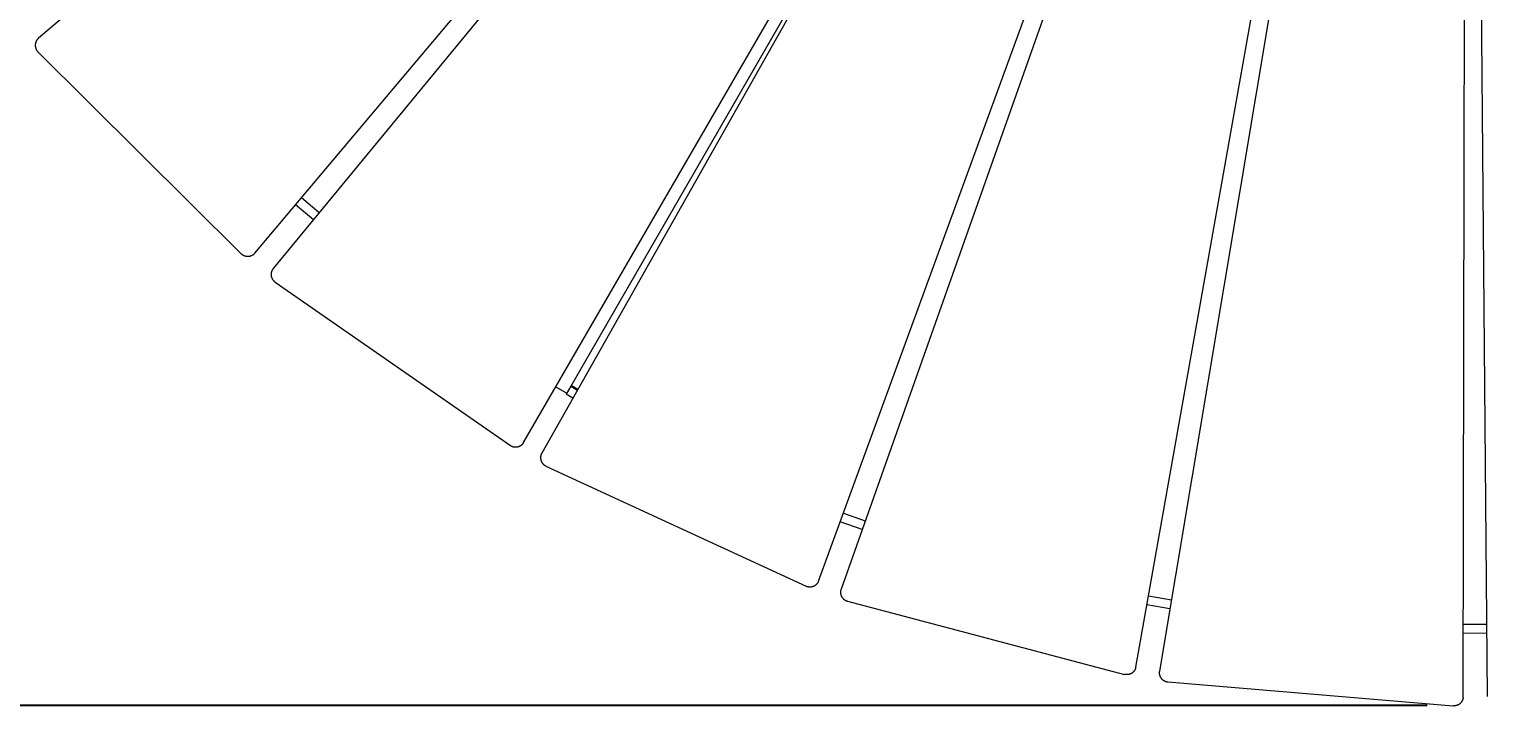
# Model space of a CAD drawing. Header units: inches. Extents: x -4 to 200, y 0 to 129.
# Drawn here: x 13.19 to 38.07, y 0.01 to 11.55 of the extents above; entities that cross this region are included whole.
import ezdxf

# ---------------------------------------------------------------- set-up
doc = ezdxf.new("R2010")
doc.units = ezdxf.units.IN
doc.layers.add('ZANO_R', color=7, linetype='Continuous', lineweight=0)
doc.layers.add('ZANO_W', color=1, linetype='Continuous', lineweight=0)
doc.styles.get("Standard").update_dxf_attribs({"font": 'arial.ttf'})
doc.dimstyles.new('amerykanie', dxfattribs={"dimtxt": 50, "dimasz": 50, "dimexe": 0.5, "dimexo": 0.5, "dimgap": 1, "dimtad": 1, "dimdec": 0, "dimzin": 0, "dimlunit": 5, "dimtxsty": 'Standard', "dimcen": 0.09, "dimclrd": 1, "dimclre": 1, "dimclrt": 1, "dimazin": 0, "dimtfac": 1, "dimtdec": 0, "dimtmove": 0, "dimatfit": 3, "dimfxl": 1, "dimtzin": 0, "dimarcsym": 1})

# ---------------------------------------------------------------- blocks, each defined once
blk = doc.blocks.new('*D371')
at = {"layer": 'ZANO_W', "color": 1, "lineweight": -2}
for p, q in [((37.52, 64.664), (-0.453, 64.664)), ((0.047, 63.664), (0.047, 1.018)), ((37.045, 0.018), (-0.453, 0.018))]:
    blk.add_line(p, q, dxfattribs=at)
at = {"layer": 'ZANO_W', "color": 1}
for points in [[(0.214, 63.664), (-0.12, 63.664), (0.047, 64.664)], [(-0.12, 1.018), (0.214, 1.018), (0.047, 0.018)]]:
    blk.add_solid(points, dxfattribs=at)
at = {"layer": 'ZANO_W', "color": 1, "insert": (-1.293, 32.341), "char_height": 1.625, "attachment_point": 5, "rotation": 90}
blk.add_mtext('64 5/8', dxfattribs=at)

msp = doc.modelspace()

# ---------------------------------------------------------------- linework, layer by layer
at = {"layer": 'ZANO_R'}
for p, q in [((27.31951, 23.33385), (13.34586, 11.39922)), ((17.03879, 7.7326), (28.87323, 21.7912)), ((29.04093, 21.6515), (17.352, 7.47169)), ((21.62552, 4.50203), (30.83893, 20.40208)), ((30.98479, 20.31793), (21.93573, 4.32377)), ((26.66001, 2.14133), (32.97242, 19.39971)), ((33.17779, 19.32579), (27.04357, 2.00327)), ((32.07505, 0.67435), (35.29468, 18.76668)), ((35.50976, 18.72954), (32.47675, 0.605)), ((29.92867, 18.45125), (22.36235, 5.34598)), ((37.66256, 0.16997), (37.69158, 18.54651)), ((37.90984, 18.54729), (38.0702, 0.17142)), ((13.29072, 11.28427), (13.29065, 11.27889)), ((13.29065, 11.27889), (13.29076, 11.27352)), ((13.29098, 11.28964), (13.29072, 11.28427)), ((13.29076, 11.27352), (13.29105, 11.26815)), ((13.29142, 11.295), (13.29098, 11.28964)), ((13.29105, 11.26815), (13.29153, 11.26279)), ((13.29204, 11.30035), (13.29142, 11.295)), ((13.29153, 11.26279), (13.29219, 11.25745)), ((13.29284, 11.30566), (13.29204, 11.30035)), ((13.29219, 11.25745), (13.29303, 11.25214)), ((13.29383, 11.31095), (13.29284, 11.30566)), ((13.29303, 11.25214), (13.29406, 11.24686)), ((13.29499, 11.3162), (13.29383, 11.31095)), ((13.29406, 11.24686), (13.29526, 11.24162)), ((13.29634, 11.32141), (13.29499, 11.3162)), ((13.29526, 11.24162), (13.29664, 11.23642)), ((13.29786, 11.32657), (13.29634, 11.32141)), ((13.29664, 11.23642), (13.2982, 11.23127)), ((13.29955, 11.33167), (13.29786, 11.32657)), ((13.2982, 11.23127), (13.29993, 11.22618)), ((13.30142, 11.33671), (13.29955, 11.33167)), ((13.29993, 11.22618), (13.30184, 11.22115)), ((13.30346, 11.34169), (13.30142, 11.33671)), ((13.30184, 11.22115), (13.30391, 11.21619)), ((13.30567, 11.34659), (13.30346, 11.34169)), ((13.30391, 11.21619), (13.30616, 11.2113)), ((13.30805, 11.35142), (13.30567, 11.34659)), ((13.30616, 11.2113), (13.30857, 11.20649)), ((13.31059, 11.35616), (13.30805, 11.35142)), ((13.30857, 11.20649), (13.31114, 11.20177)), ((13.31328, 11.36081), (13.31059, 11.35616)), ((13.31114, 11.20177), (13.31387, 11.19714)), ((13.31614, 11.36537), (13.31328, 11.36081)), ((13.31387, 11.19714), (13.31676, 11.1926)), ((13.31915, 11.36983), (13.31614, 11.36537)), ((13.32231, 11.37418), (13.31915, 11.36983)), ((13.32562, 11.37842), (13.32231, 11.37418)), ((13.32907, 11.38254), (13.32562, 11.37842)), ((13.33266, 11.38655), (13.32907, 11.38254)), ((13.33638, 11.39043), (13.33266, 11.38655)), ((13.33946, 11.39345), (13.33638, 11.39043)), ((13.34262, 11.39638), (13.33946, 11.39345)), ((13.34586, 11.39922), (13.34262, 11.39638)), ((13.31676, 11.1926), (13.3198, 11.18817)), ((13.3198, 11.18817), (13.32299, 11.18384)), ((13.32299, 11.18384), (13.32633, 11.17962)), ((13.32633, 11.17962), (13.32981, 11.17552)), ((13.32981, 11.17552), (13.33343, 11.17154)), ((13.33343, 11.17154), (13.33718, 11.16769)), ((13.33718, 11.16769), (16.80732, 7.72226)), ((18.0371, 8.30279), (17.73234, 8.55649)), ((18.13729, 8.42432), (17.83377, 8.67699)), ((16.8112, 7.71854), (16.80732, 7.72226)), ((16.81521, 7.71495), (16.8112, 7.71854)), ((16.81933, 7.7115), (16.81521, 7.71495)), ((17.02223, 7.71569), (17.01813, 7.71221)), ((17.02621, 7.7193), (17.02223, 7.71569)), ((17.03006, 7.72306), (17.02621, 7.7193)), ((17.03006, 7.72306), (17.03306, 7.72616)), ((17.03306, 7.72616), (17.03597, 7.72934)), ((17.03597, 7.72934), (17.03879, 7.7326)), ((16.82357, 7.70819), (16.81933, 7.7115)), ((16.82792, 7.70503), (16.82357, 7.70819)), ((16.83238, 7.70202), (16.82792, 7.70503)), ((16.83694, 7.69916), (16.83238, 7.70202)), ((16.84159, 7.69646), (16.83694, 7.69916)), ((16.84633, 7.69393), (16.84159, 7.69646)), ((16.85116, 7.69155), (16.84633, 7.69393)), ((16.85606, 7.68934), (16.85116, 7.69155)), ((16.86104, 7.6873), (16.85606, 7.68934)), ((16.86608, 7.68543), (16.86104, 7.6873)), ((16.87118, 7.68374), (16.86608, 7.68543)), ((16.87634, 7.68222), (16.87118, 7.68374)), ((16.88155, 7.68087), (16.87634, 7.68222)), ((16.8868, 7.67971), (16.88155, 7.68087)), ((16.89209, 7.67872), (16.8868, 7.67971)), ((16.8974, 7.67792), (16.89209, 7.67872)), ((16.90275, 7.67729), (16.8974, 7.67792)), ((16.90811, 7.67686), (16.90275, 7.67729)), ((16.91348, 7.6766), (16.90811, 7.67686)), ((16.91886, 7.67653), (16.91348, 7.6766)), ((16.92423, 7.67664), (16.91886, 7.67653)), ((16.9296, 7.67693), (16.92423, 7.67664)), ((16.93496, 7.67741), (16.9296, 7.67693)), ((16.9403, 7.67807), (16.93496, 7.67741)), ((16.94561, 7.67891), (16.9403, 7.67807)), ((16.95089, 7.67994), (16.94561, 7.67891)), ((16.95613, 7.68114), (16.95089, 7.67994)), ((16.96133, 7.68252), (16.95613, 7.68114)), ((16.96648, 7.68408), (16.96133, 7.68252)), ((16.97157, 7.68581), (16.96648, 7.68408)), ((16.9766, 7.68771), (16.97157, 7.68581)), ((16.98156, 7.68979), (16.9766, 7.68771)), ((16.98645, 7.69203), (16.98156, 7.68979)), ((16.99125, 7.69444), (16.98645, 7.69203)), ((16.99598, 7.69702), (16.99125, 7.69444)), ((17.00061, 7.69975), (16.99598, 7.69702)), ((17.00515, 7.70264), (17.00061, 7.69975)), ((17.00958, 7.70568), (17.00515, 7.70264)), ((17.01391, 7.70887), (17.00958, 7.70568)), ((17.01813, 7.71221), (17.01391, 7.70887)), ((17.3467, 7.46489), (17.34419, 7.46138)), ((17.3493, 7.46832), (17.3467, 7.46489)), ((17.352, 7.47169), (17.3493, 7.46832)), ((17.31608, 7.37572), (17.31603, 7.37034)), ((17.31603, 7.37034), (17.31616, 7.36496)), ((17.31632, 7.38109), (17.31608, 7.37572)), ((17.31616, 7.36496), (17.31648, 7.35959)), ((17.31674, 7.38645), (17.31632, 7.38109)), ((17.31648, 7.35959), (17.31698, 7.35424)), ((17.31734, 7.3918), (17.31674, 7.38645)), ((17.31698, 7.35424), (17.31766, 7.34891)), ((17.31812, 7.39712), (17.31734, 7.3918)), ((17.31766, 7.34891), (17.31852, 7.3436)), ((17.31909, 7.40241), (17.31812, 7.39712)), ((17.31852, 7.3436), (17.31956, 7.33832)), ((17.32023, 7.40766), (17.31909, 7.40241)), ((17.31956, 7.33832), (17.32078, 7.33308)), ((17.32156, 7.41288), (17.32023, 7.40766)), ((17.32078, 7.33308), (17.32218, 7.32789)), ((17.32306, 7.41804), (17.32156, 7.41288)), ((17.32218, 7.32789), (17.32376, 7.32275)), ((17.32474, 7.42315), (17.32306, 7.41804)), ((17.32376, 7.32275), (17.32551, 7.31766)), ((17.32659, 7.4282), (17.32474, 7.42315)), ((17.32551, 7.31766), (17.32744, 7.31264)), ((17.32861, 7.43318), (17.32659, 7.4282)), ((17.32744, 7.31264), (17.32953, 7.30769)), ((17.3308, 7.4381), (17.32861, 7.43318)), ((17.32953, 7.30769), (17.3318, 7.30281)), ((17.33316, 7.44293), (17.3308, 7.4381)), ((17.3318, 7.30281), (17.33422, 7.29801)), ((17.33568, 7.44768), (17.33316, 7.44293)), ((17.33422, 7.29801), (17.33681, 7.2933)), ((17.33836, 7.45234), (17.33568, 7.44768)), ((17.33681, 7.2933), (17.33956, 7.28868)), ((17.3412, 7.45691), (17.33836, 7.45234)), ((17.33956, 7.28868), (17.34247, 7.28415)), ((17.34419, 7.46138), (17.3412, 7.45691)), ((17.34247, 7.28415), (17.34553, 7.27973)), ((17.34553, 7.27973), (17.34874, 7.27541)), ((17.34874, 7.27541), (17.35209, 7.2712)), ((17.35209, 7.2712), (17.35558, 7.26712)), ((17.35558, 7.26712), (17.35922, 7.26315)), ((17.35922, 7.26315), (17.36298, 7.25931)), ((17.36298, 7.25931), (17.36688, 7.2556)), ((17.36688, 7.2556), (17.3709, 7.25203)), ((17.3709, 7.25203), (17.37503, 7.24859)), ((17.37503, 7.24859), (17.37929, 7.2453)), ((17.37929, 7.2453), (17.38365, 7.24216)), ((17.38365, 7.24216), (21.39937, 4.45166)), ((22.43995, 5.48041), (22.55315, 5.41506)), ((22.17667, 5.45318), (22.36235, 5.34598)), ((22.36127, 5.34661), (22.35047, 5.3279)), ((22.35047, 5.3279), (22.35076, 5.32773)), ((22.42952, 5.46414), (22.35076, 5.32773)), ((22.46659, 5.26206), (22.35076, 5.32773)), ((22.42952, 5.46414), (22.54415, 5.39914)), ((21.60872, 4.47837), (21.60514, 4.47435)), ((21.61215, 4.48251), (21.60872, 4.47837)), ((21.61544, 4.48676), (21.61215, 4.48251)), ((21.61859, 4.49112), (21.61544, 4.48676)), ((21.61859, 4.49112), (21.621, 4.4947)), ((21.621, 4.4947), (21.62331, 4.49833)), ((21.62331, 4.49833), (21.62552, 4.50203)), ((21.40384, 4.44867), (21.39937, 4.45166)), ((21.4084, 4.44583), (21.40384, 4.44867)), ((21.41307, 4.44315), (21.4084, 4.44583)), ((21.41782, 4.44063), (21.41307, 4.44315)), ((21.42265, 4.43827), (21.41782, 4.44063)), ((21.42756, 4.43608), (21.42265, 4.43827)), ((21.43255, 4.43406), (21.42756, 4.43608)), ((21.4376, 4.43221), (21.43255, 4.43406)), ((21.44271, 4.43053), (21.4376, 4.43221)), ((21.44787, 4.42903), (21.44271, 4.43053)), ((21.45308, 4.42771), (21.44787, 4.42903)), ((21.45834, 4.42656), (21.45308, 4.42771)), ((21.46363, 4.42559), (21.45834, 4.42656)), ((21.46895, 4.42481), (21.46363, 4.42559)), ((21.47429, 4.42421), (21.46895, 4.42481)), ((21.47966, 4.42379), (21.47429, 4.42421)), ((21.48503, 4.42355), (21.47966, 4.42379)), ((21.49041, 4.4235), (21.48503, 4.42355)), ((21.49578, 4.42363), (21.49041, 4.4235)), ((21.50115, 4.42395), (21.49578, 4.42363)), ((21.50651, 4.42445), (21.50115, 4.42395)), ((21.51184, 4.42513), (21.50651, 4.42445)), ((21.51715, 4.42599), (21.51184, 4.42513)), ((21.52243, 4.42703), (21.51715, 4.42599)), ((21.52766, 4.42825), (21.52243, 4.42703)), ((21.53286, 4.42966), (21.52766, 4.42825)), ((21.538, 4.43123), (21.53286, 4.42966)), ((21.54308, 4.43298), (21.538, 4.43123)), ((21.54811, 4.43491), (21.54308, 4.43298)), ((21.55306, 4.437), (21.54811, 4.43491)), ((21.55794, 4.43927), (21.55306, 4.437)), ((21.56274, 4.44169), (21.55794, 4.43927)), ((21.56745, 4.44428), (21.56274, 4.44169)), ((21.57207, 4.44703), (21.56745, 4.44428)), ((21.5766, 4.44994), (21.57207, 4.44703)), ((21.58102, 4.453), (21.5766, 4.44994)), ((21.58534, 4.45621), (21.58102, 4.453)), ((21.58954, 4.45956), (21.58534, 4.45621)), ((21.59363, 4.46305), (21.58954, 4.45956)), ((21.5976, 4.46669), (21.59363, 4.46305)), ((21.60144, 4.47045), (21.5976, 4.46669)), ((21.60514, 4.47435), (21.60144, 4.47045)), ((21.91535, 4.24983), (21.91532, 4.24446)), ((21.91532, 4.24446), (21.91547, 4.23908)), ((21.91557, 4.25521), (21.91535, 4.24983)), ((21.91547, 4.23908), (21.91581, 4.23371)), ((21.91597, 4.26057), (21.91557, 4.25521)), ((21.91581, 4.23371), (21.91633, 4.22836)), ((21.91655, 4.26592), (21.91597, 4.26057)), ((21.91731, 4.27124), (21.91655, 4.26592)), ((21.91826, 4.27654), (21.91731, 4.27124)), ((21.91938, 4.2818), (21.91826, 4.27654)), ((21.92069, 4.28701), (21.91938, 4.2818)), ((21.92217, 4.29218), (21.92069, 4.28701)), ((21.92383, 4.2973), (21.92217, 4.29218)), ((21.92566, 4.30236), (21.92383, 4.2973)), ((21.92766, 4.30735), (21.92566, 4.30236)), ((21.92983, 4.31227), (21.92766, 4.30735)), ((21.93169, 4.31616), (21.92983, 4.31227)), ((21.93366, 4.31999), (21.93169, 4.31616)), ((21.93573, 4.32377), (21.93366, 4.31999)), ((21.91633, 4.22836), (21.91703, 4.22303)), ((21.91703, 4.22303), (21.91791, 4.21772)), ((21.91791, 4.21772), (21.91897, 4.21245)), ((21.91897, 4.21245), (21.92022, 4.20722)), ((21.92022, 4.20722), (21.92164, 4.20203)), ((21.92164, 4.20203), (21.92323, 4.19689)), ((21.92323, 4.19689), (21.92501, 4.19182)), ((21.92501, 4.19182), (21.92695, 4.1868)), ((21.92695, 4.1868), (21.92906, 4.18186)), ((21.92906, 4.18186), (21.93134, 4.17699)), ((21.93134, 4.17699), (21.93379, 4.1722)), ((21.93379, 4.1722), (21.9364, 4.16749)), ((21.9364, 4.16749), (21.93916, 4.16288)), ((21.93916, 4.16288), (21.94209, 4.15837)), ((21.94209, 4.15837), (21.94516, 4.15395)), ((21.94516, 4.15395), (21.94839, 4.14965)), ((21.94839, 4.14965), (21.95176, 4.14546)), ((21.95176, 4.14546), (21.95527, 4.14138)), ((21.95527, 4.14138), (21.95891, 4.13743)), ((21.95891, 4.13743), (21.9627, 4.13361)), ((21.9627, 4.13361), (21.9666, 4.12991)), ((21.9666, 4.12991), (21.97064, 4.12635)), ((21.97064, 4.12635), (21.97479, 4.12294)), ((21.97479, 4.12294), (21.97905, 4.11966)), ((21.97905, 4.11966), (21.98343, 4.11653)), ((21.98343, 4.11653), (21.98791, 4.11356)), ((21.98791, 4.11356), (21.99249, 4.11073)), ((21.99249, 4.11073), (21.99716, 4.10807)), ((21.99716, 4.10807), (22.00192, 4.10557)), ((22.00192, 4.10557), (22.00676, 4.10323)), ((22.00676, 4.10323), (26.44604, 2.05245)), ((27.08443, 3.3017), (27.456, 3.16796)), ((27.40343, 3.01949), (27.03032, 3.15378)), ((26.45096, 2.05027), (26.44604, 2.05245)), ((26.45595, 2.04827), (26.45096, 2.05027)), ((26.461, 2.04644), (26.45595, 2.04827)), ((26.46612, 2.04478), (26.461, 2.04644)), ((26.47129, 2.0433), (26.46612, 2.04478)), ((26.47651, 2.042), (26.47129, 2.0433)), ((26.48177, 2.04087), (26.47651, 2.042)), ((26.48706, 2.03993), (26.48177, 2.04087)), ((26.49239, 2.03916), (26.48706, 2.03993)), ((26.49773, 2.03858), (26.49239, 2.03916)), ((26.5031, 2.03818), (26.49773, 2.03858)), ((26.50847, 2.03797), (26.5031, 2.03818)), ((26.51385, 2.03794), (26.50847, 2.03797)), ((26.51922, 2.03809), (26.51385, 2.03794)), ((26.52459, 2.03842), (26.51922, 2.03809)), ((26.52994, 2.03894), (26.52459, 2.03842)), ((26.53528, 2.03964), (26.52994, 2.03894)), ((26.54058, 2.04053), (26.53528, 2.03964)), ((26.54585, 2.04159), (26.54058, 2.04053)), ((26.55109, 2.04283), (26.54585, 2.04159)), ((26.55627, 2.04425), (26.55109, 2.04283)), ((26.56141, 2.04585), (26.55627, 2.04425)), ((26.56649, 2.04762), (26.56141, 2.04585)), ((26.5715, 2.04956), (26.56649, 2.04762)), ((26.57645, 2.05168), (26.5715, 2.04956)), ((26.58132, 2.05396), (26.57645, 2.05168)), ((26.58611, 2.0564), (26.58132, 2.05396)), ((26.59081, 2.05901), (26.58611, 2.0564)), ((26.59542, 2.06178), (26.59081, 2.05901)), ((26.59994, 2.0647), (26.59542, 2.06178)), ((26.60435, 2.06778), (26.59994, 2.0647)), ((26.60865, 2.071), (26.60435, 2.06778)), ((26.61285, 2.07437), (26.60865, 2.071)), ((26.61692, 2.07788), (26.61285, 2.07437)), ((26.62087, 2.08153), (26.61692, 2.07788)), ((26.6247, 2.08531), (26.62087, 2.08153)), ((26.62839, 2.08922), (26.6247, 2.08531)), ((26.63195, 2.09325), (26.62839, 2.08922)), ((26.63537, 2.0974), (26.63195, 2.09325)), ((26.63864, 2.10167), (26.63537, 2.0974)), ((26.64177, 2.10604), (26.63864, 2.10167)), ((26.64475, 2.11052), (26.64177, 2.10604)), ((26.64757, 2.1151), (26.64475, 2.11052)), ((26.65023, 2.11977), (26.64757, 2.1151)), ((26.65274, 2.12453), (26.65023, 2.11977)), ((26.65507, 2.12938), (26.65274, 2.12453)), ((26.65507, 2.12938), (26.65683, 2.13332)), ((26.65683, 2.13332), (26.65847, 2.1373)), ((26.65847, 2.1373), (26.66001, 2.14133)), ((27.03975, 1.99092), (27.03847, 1.9857)), ((27.04091, 1.99507), (27.03975, 1.99092)), ((27.04218, 1.99919), (27.04091, 1.99507)), ((27.04357, 2.00327), (27.04218, 1.99919)), ((27.03456, 1.95372), (27.03455, 1.94834)), ((27.03455, 1.94834), (27.03472, 1.94297)), ((27.03476, 1.9591), (27.03456, 1.95372)), ((27.03472, 1.94297), (27.03508, 1.9376)), ((27.03514, 1.96446), (27.03476, 1.9591)), ((27.03508, 1.9376), (27.03562, 1.93225)), ((27.0357, 1.96981), (27.03514, 1.96446)), ((27.03562, 1.93225), (27.03634, 1.92692)), ((27.03644, 1.97514), (27.0357, 1.96981)), ((27.03634, 1.92692), (27.03724, 1.92162)), ((27.03737, 1.98043), (27.03644, 1.97514)), ((27.03724, 1.92162), (27.03832, 1.91635)), ((27.03847, 1.9857), (27.03737, 1.98043)), ((27.03832, 1.91635), (27.03959, 1.91112)), ((27.03959, 1.91112), (27.04103, 1.90594)), ((27.04103, 1.90594), (27.04264, 1.90081)), ((27.04264, 1.90081), (27.04443, 1.89574)), ((27.04443, 1.89574), (27.04639, 1.89073)), ((27.04639, 1.89073), (27.04853, 1.8858)), ((27.04853, 1.8858), (27.05083, 1.88093)), ((27.05083, 1.88093), (27.05329, 1.87615)), ((27.05329, 1.87615), (27.05592, 1.87146)), ((27.05592, 1.87146), (27.0587, 1.86686)), ((27.0587, 1.86686), (27.06164, 1.86236)), ((27.06164, 1.86236), (27.06473, 1.85796)), ((27.06473, 1.85796), (27.06797, 1.85366)), ((27.06797, 1.85366), (27.07136, 1.84948)), ((27.07136, 1.84948), (27.07489, 1.84542)), ((27.07489, 1.84542), (27.07855, 1.84148)), ((27.07855, 1.84148), (27.08234, 1.83767)), ((27.08234, 1.83767), (27.08627, 1.83399)), ((27.08627, 1.83399), (27.09031, 1.83045)), ((27.09031, 1.83045), (27.09448, 1.82705)), ((27.09448, 1.82705), (27.09875, 1.82379)), ((27.09875, 1.82379), (27.10314, 1.82068)), ((27.10314, 1.82068), (27.10763, 1.81772)), ((27.10763, 1.81772), (27.11222, 1.81492)), ((27.11222, 1.81492), (27.1169, 1.81227)), ((27.1169, 1.81227), (27.12167, 1.80979)), ((27.12167, 1.80979), (27.12653, 1.80747)), ((27.12653, 1.80747), (27.13145, 1.80531)), ((27.13145, 1.80531), (27.13645, 1.80333)), ((27.13645, 1.80333), (27.14152, 1.80152)), ((27.14152, 1.80152), (27.14664, 1.79988)), ((27.14664, 1.79988), (27.15182, 1.79842)), ((27.15182, 1.79842), (31.87976, 0.54966)), ((32.29152, 1.89079), (32.68068, 1.8236)), ((32.65468, 1.66826), (32.26393, 1.73572)), ((38.0608, 1.24943), (37.66426, 1.24801)), ((37.66451, 1.40552), (38.05942, 1.40693)), ((31.88498, 0.54838), (31.87976, 0.54966)), ((31.89025, 0.54727), (31.88498, 0.54838)), ((31.89554, 0.54635), (31.89025, 0.54727)), ((31.90087, 0.5456), (31.89554, 0.54635)), ((31.90622, 0.54504), (31.90087, 0.5456)), ((31.91158, 0.54466), (31.90622, 0.54504)), ((31.91696, 0.54447), (31.91158, 0.54466)), ((31.92234, 0.54446), (31.91696, 0.54447)), ((31.92771, 0.54463), (31.92234, 0.54446)), ((31.93308, 0.54498), (31.92771, 0.54463)), ((31.93843, 0.54552), (31.93308, 0.54498)), ((31.94376, 0.54624), (31.93843, 0.54552)), ((31.94906, 0.54715), (31.94376, 0.54624)), ((31.95433, 0.54823), (31.94906, 0.54715)), ((31.95956, 0.54949), (31.95433, 0.54823)), ((31.96474, 0.55093), (31.95956, 0.54949)), ((31.96987, 0.55255), (31.96474, 0.55093)), ((31.97494, 0.55434), (31.96987, 0.55255)), ((31.97995, 0.5563), (31.97494, 0.55434)), ((31.98488, 0.55843), (31.97995, 0.5563)), ((31.98975, 0.56073), (31.98488, 0.55843)), ((31.99453, 0.5632), (31.98975, 0.56073)), ((31.99922, 0.56582), (31.99453, 0.5632)), ((32.00382, 0.56861), (31.99922, 0.56582)), ((32.00833, 0.57155), (32.00382, 0.56861)), ((32.01273, 0.57464), (32.00833, 0.57155)), ((32.01702, 0.57788), (32.01273, 0.57464)), ((32.0212, 0.58127), (32.01702, 0.57788)), ((32.02526, 0.58479), (32.0212, 0.58127)), ((32.0292, 0.58845), (32.02526, 0.58479)), ((32.03301, 0.59225), (32.0292, 0.58845)), ((32.03669, 0.59617), (32.03301, 0.59225)), ((32.04023, 0.60022), (32.03669, 0.59617)), ((32.04363, 0.60438), (32.04023, 0.60022)), ((32.04689, 0.60866), (32.04363, 0.60438)), ((32.05, 0.61305), (32.04689, 0.60866)), ((32.05296, 0.61754), (32.05, 0.61305)), ((32.05576, 0.62213), (32.05296, 0.61754)), ((32.05841, 0.62681), (32.05576, 0.62213)), ((32.0609, 0.63158), (32.05841, 0.62681)), ((32.06322, 0.63643), (32.0609, 0.63158)), ((32.06537, 0.64136), (32.06322, 0.63643)), ((32.06735, 0.64636), (32.06537, 0.64136)), ((32.06916, 0.65142), (32.06735, 0.64636)), ((32.0708, 0.65655), (32.06916, 0.65142)), ((32.07226, 0.66172), (32.0708, 0.65655)), ((32.07226, 0.66172), (32.07331, 0.6659)), ((32.07331, 0.6659), (32.07424, 0.67011)), ((32.07424, 0.67011), (32.07505, 0.67435)), ((32.47479, 0.5868), (32.47461, 0.58143)), ((32.47461, 0.58143), (32.47462, 0.57605)), ((32.47462, 0.57605), (32.47481, 0.57067)), ((32.47514, 0.59217), (32.47479, 0.5868)), ((32.47481, 0.57067), (32.47519, 0.56531)), ((32.47556, 0.59646), (32.47514, 0.59217)), ((32.47519, 0.56531), (32.47575, 0.55996)), ((32.4761, 0.60073), (32.47556, 0.59646)), ((32.47575, 0.55996), (32.47649, 0.55463)), ((32.47675, 0.605), (32.4761, 0.60073)), ((32.47649, 0.55463), (32.47741, 0.54933)), ((32.47741, 0.54933), (32.47851, 0.54407)), ((32.47851, 0.54407), (32.4798, 0.53885)), ((32.4798, 0.53885), (32.48126, 0.53367)), ((32.48126, 0.53367), (32.48289, 0.52855)), ((32.48289, 0.52855), (32.4847, 0.52348)), ((32.4847, 0.52348), (32.48668, 0.51848)), ((32.48668, 0.51848), (32.48883, 0.51355)), ((32.48883, 0.51355), (32.49115, 0.5087)), ((32.49115, 0.5087), (32.49363, 0.50393)), ((32.49363, 0.50393), (32.49628, 0.49925)), ((32.49628, 0.49925), (32.49908, 0.49465)), ((32.49908, 0.49465), (32.50204, 0.49016)), ((32.50204, 0.49016), (32.50515, 0.48577)), ((32.50515, 0.48577), (32.5084, 0.48149)), ((32.5084, 0.48149), (32.5118, 0.47733)), ((32.5118, 0.47733), (32.51534, 0.47328)), ((32.51534, 0.47328), (32.51902, 0.46936)), ((32.51902, 0.46936), (32.52283, 0.46556)), ((32.52283, 0.46556), (32.52677, 0.4619)), ((32.52677, 0.4619), (32.53083, 0.45837)), ((32.53083, 0.45837), (32.53501, 0.45498)), ((32.53501, 0.45498), (32.5393, 0.45174)), ((32.5393, 0.45174), (32.5437, 0.44864)), ((32.5437, 0.44864), (32.5482, 0.4457)), ((32.5482, 0.4457), (32.5528, 0.44292)), ((32.5528, 0.44292), (32.55749, 0.44029)), ((32.55749, 0.44029), (32.56227, 0.43782)), ((32.56227, 0.43782), (32.56713, 0.43552)), ((32.56713, 0.43552), (32.57207, 0.43338)), ((32.57207, 0.43338), (32.57707, 0.43142)), ((32.57707, 0.43142), (32.58214, 0.42963)), ((32.58214, 0.42963), (32.58727, 0.42801)), ((32.58727, 0.42801), (32.59245, 0.42657)), ((32.59245, 0.42657), (32.59768, 0.4253)), ((32.59768, 0.4253), (32.60295, 0.42422)), ((32.60295, 0.42422), (32.60825, 0.42331)), ((32.60825, 0.42331), (32.61358, 0.42259)), ((32.61358, 0.42259), (32.61893, 0.42205)), ((32.61893, 0.42205), (37.49189, 0.01326)), ((37.49726, 0.0129), (37.49189, 0.01326)), ((37.50263, 0.01273), (37.49726, 0.0129)), ((37.50801, 0.01274), (37.50263, 0.01273)), ((37.51338, 0.01293), (37.50801, 0.01274)), ((37.51875, 0.01331), (37.51338, 0.01293)), ((37.5241, 0.01387), (37.51875, 0.01331)), ((37.52943, 0.01461), (37.5241, 0.01387)), ((37.53472, 0.01553), (37.52943, 0.01461)), ((37.53999, 0.01663), (37.53472, 0.01553)), ((37.54521, 0.01791), (37.53999, 0.01663)), ((37.55039, 0.01937), (37.54521, 0.01791)), ((37.55551, 0.02101), (37.55039, 0.01937)), ((37.56058, 0.02282), (37.55551, 0.02101)), ((37.56557, 0.0248), (37.56058, 0.02282)), ((37.5705, 0.02695), (37.56557, 0.0248)), ((37.57536, 0.02927), (37.5705, 0.02695)), ((37.58013, 0.03175), (37.57536, 0.02927)), ((37.58481, 0.0344), (37.58013, 0.03175)), ((37.5894, 0.0372), (37.58481, 0.0344)), ((37.59389, 0.04016), (37.5894, 0.0372)), ((37.59828, 0.04326), (37.59389, 0.04016)), ((37.60256, 0.04652), (37.59828, 0.04326)), ((37.60673, 0.04992), (37.60256, 0.04652)), ((37.61078, 0.05346), (37.60673, 0.04992)), ((37.6147, 0.05714), (37.61078, 0.05346)), ((37.6185, 0.06095), (37.6147, 0.05714)), ((37.62216, 0.06489), (37.6185, 0.06095)), ((37.62569, 0.06895), (37.62216, 0.06489)), ((37.62908, 0.07312), (37.62569, 0.06895)), ((37.63232, 0.07741), (37.62908, 0.07312)), ((37.63541, 0.08181), (37.63232, 0.07741)), ((37.63836, 0.08632), (37.63541, 0.08181)), ((37.64114, 0.09092), (37.63836, 0.08632)), ((37.64377, 0.09561), (37.64114, 0.09092)), ((37.64624, 0.10039), (37.64377, 0.09561)), ((37.64854, 0.10525), (37.64624, 0.10039)), ((37.65067, 0.11018), (37.64854, 0.10525)), ((37.65264, 0.11519), (37.65067, 0.11018)), ((37.65443, 0.12026), (37.65264, 0.11519)), ((37.65605, 0.12539), (37.65443, 0.12026)), ((37.65749, 0.13057), (37.65605, 0.12539)), ((37.65875, 0.1358), (37.65749, 0.13057)), ((37.65984, 0.14107), (37.65875, 0.1358)), ((37.66075, 0.14637), (37.65984, 0.14107)), ((37.66147, 0.1517), (37.66075, 0.14637)), ((37.66201, 0.15705), (37.66147, 0.1517)), ((37.66201, 0.15705), (37.66231, 0.16135)), ((37.66231, 0.16135), (37.66249, 0.16566)), ((37.66249, 0.16566), (37.66256, 0.16997))]:
    msp.add_line(p, q, dxfattribs=at)

# ---------------------------------------------------------------- dimensions: what is measured, and where the dimension line sits
at = {"layer": 'ZANO_W'}
dim = msp.add_linear_dim(base=(0.0469, 0.01791), p1=(38.01991, 64.66358), p2=(37.54521, 0.01791), angle=90, dimstyle='amerykanie', override={"dimtxt": 1.625, "dimasz": 1, "dimgap": 0.5, "dimdec": 4, "dimaunit": 1, "dimadec": 1, "dimtdec": 4, "dimtmove": 1, "dimfrac": 2}, dxfattribs=at)
dim.commit()
dim.dimension.update_dxf_attribs({"geometry": '*D371', "text_midpoint": (-1.29332, 32.34075)})

doc.saveas('drawing.dxf')
